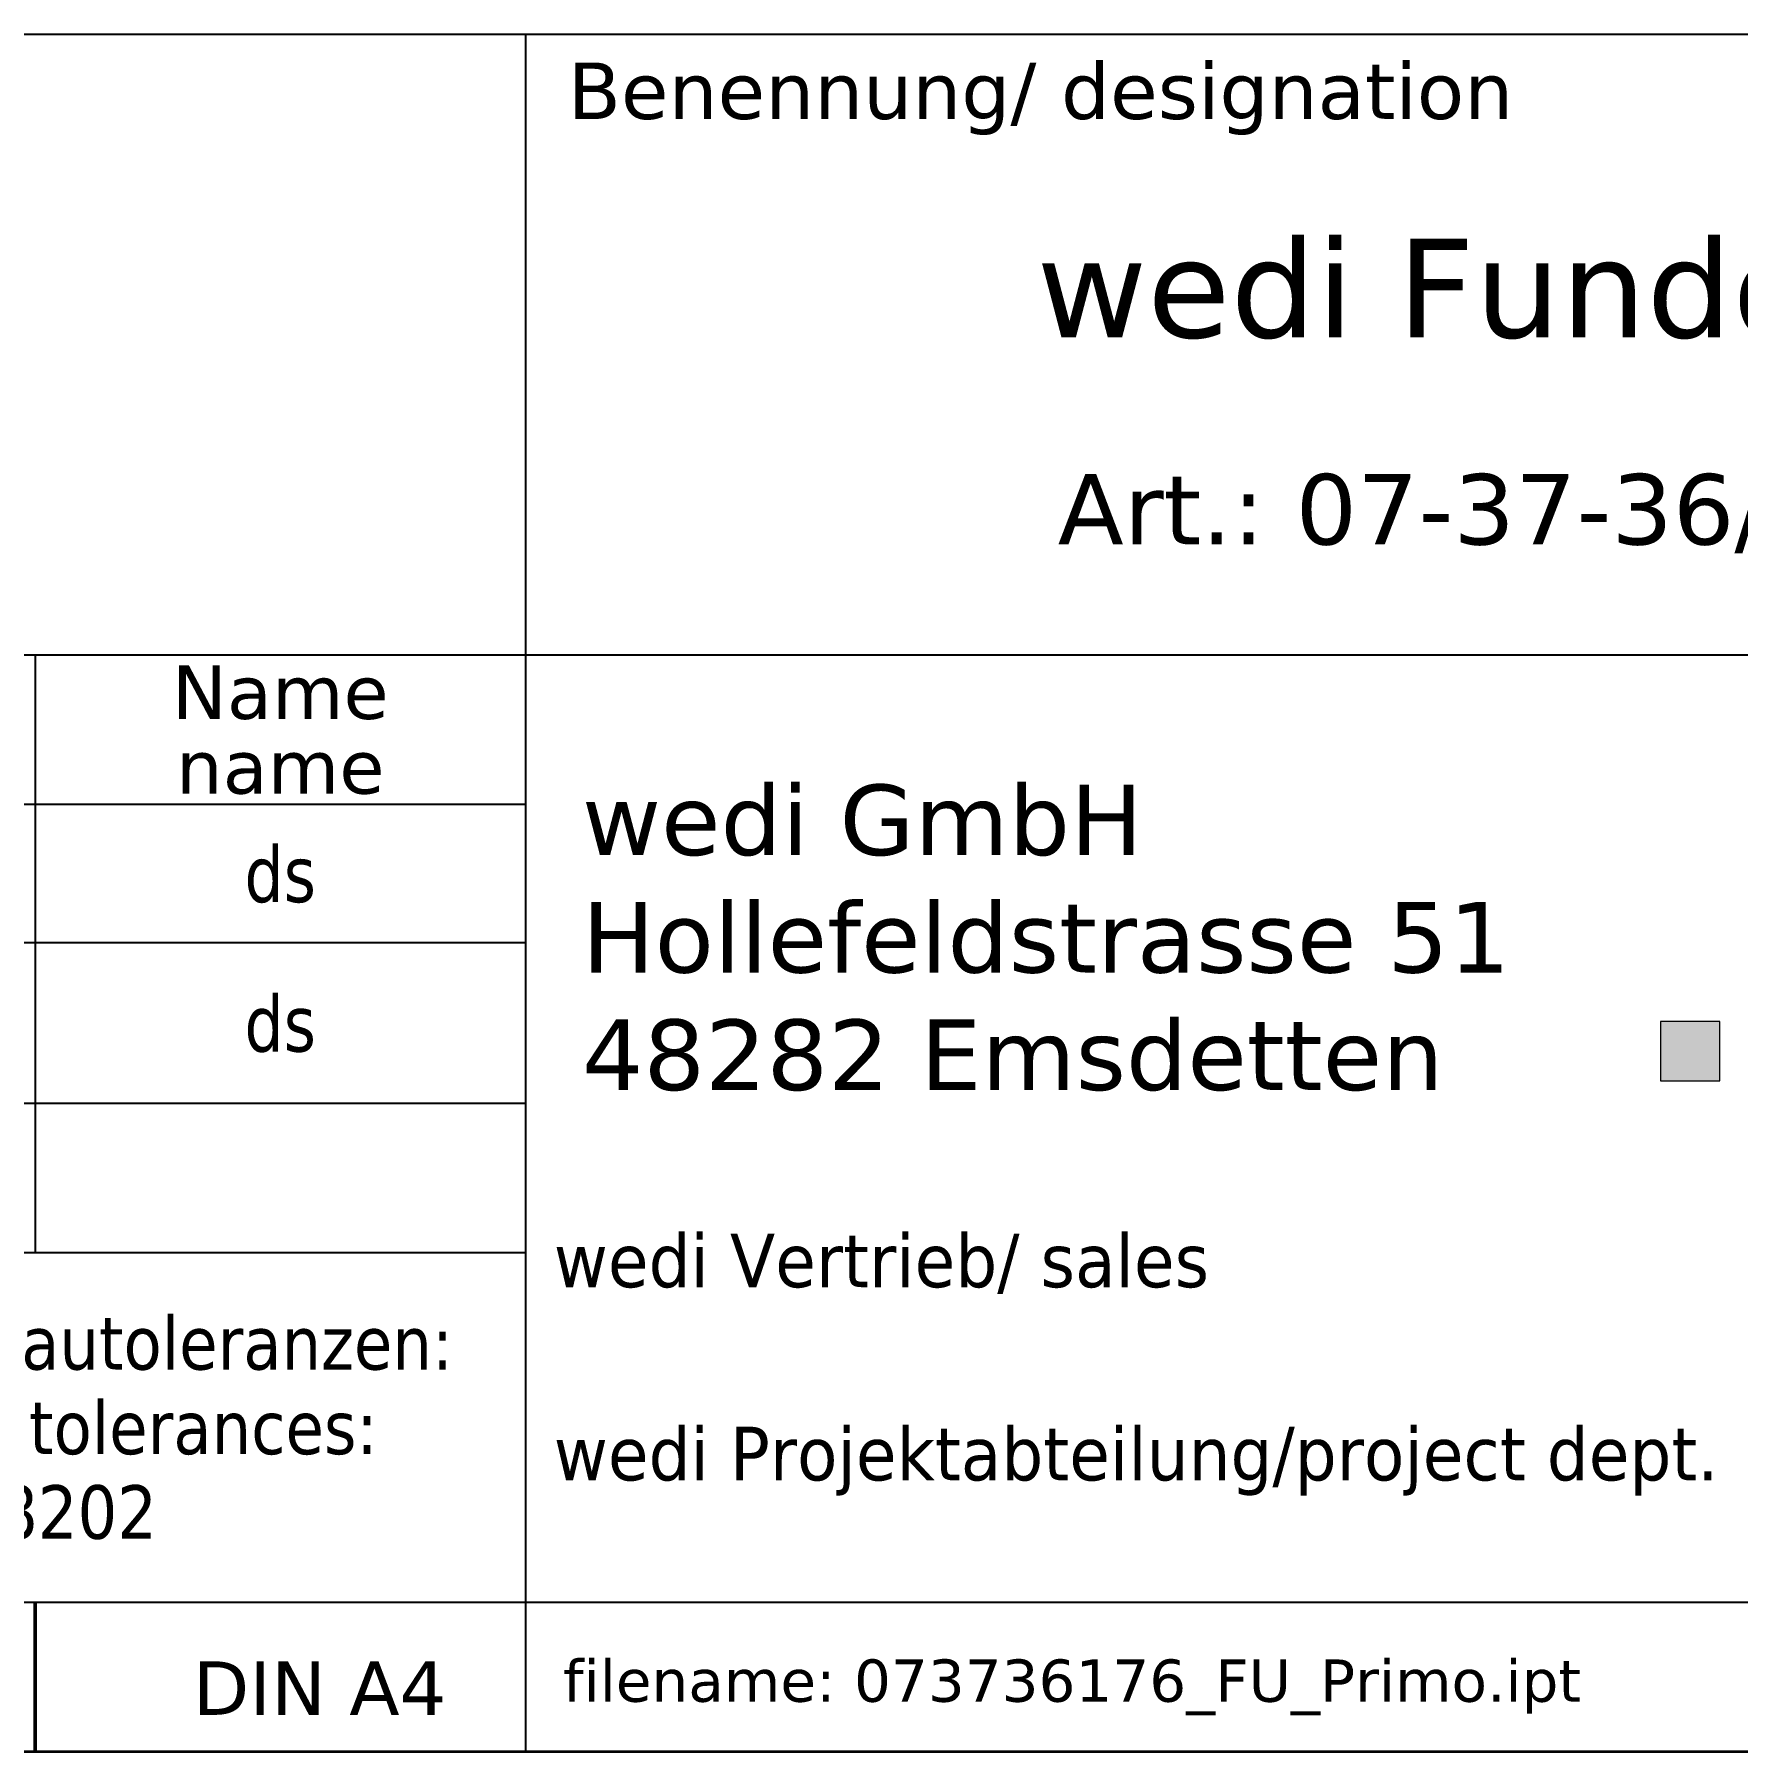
# Model space of a CAD drawing. Header units: millimetres. Extents: x 101 to 3000, y 150 to 4305.
# Drawn here: x 1551 to 2457, y 150 to 1064 of the extents above; entities that cross this region are included whole.
import ezdxf
from ezdxf.enums import TextEntityAlignment as Align

# ---------------------------------------------------------------- set-up
doc = ezdxf.new("R2010")
doc.units = ezdxf.units.MM
doc.header["$LTSCALE"] = 15
for name, color, linetype, lineweight in [('AM_BOR', 7, 'Continuous', 25), ('Ebene 1', 7, 'Continuous', 25), ('Rahmen (ISO)', 7, 'Continuous', 35), ('Schraffur (ISO)', 7, 'Continuous', 13), ('Titel (ISO)', 7, 'Continuous', 50)]:
    doc.layers.add(name, color=color, linetype=linetype, lineweight=lineweight)
doc.styles.add('Notiztext (DIN)', font='verdana.ttf')
doc.styles.get("Standard").update_dxf_attribs({"font": 'verdana.ttf'})
doc.styles.add('Textstil48', font='verdana.ttf')
doc.styles.add('Textstil49', font='verdana.ttf')
doc.styles.add('Textstil61', font='verdana.ttf')
doc.styles.add('Textstil63', font='verdana.ttf', dxfattribs={"width": 0.8500000238418579})
doc.styles.add('Textstil64', font='verdana.ttf', dxfattribs={"width": 0.800000011920929})

# ---------------------------------------------------------------- blocks, each defined once
blk = doc.blocks.new('Ränder Wedi_hoch')
at = {"layer": 'Rahmen (ISO)'}
blk.add_line((15.99999999999999, 10), (200, 10), dxfattribs=at)
blk = doc.blocks.new('Schriftfelder wedi')
at = {"layer": 'Schraffur (ISO)'}
blk.add_hatch(color=256, dxfattribs=at).paths.add_polyline_path([(-43.77810792255979, 26.14188255774045), (-41.67694362680243, 26.14188255774045), (-41.67694362680243, 24.04013408364646), (-43.77810792255979, 24.04013408364646)])
at = {"layer": 'AM_BOR', "color": 7}
for p, q in [((-4.835435851690238, 61.14550874341795), (-188.8354355670838, 61.14550874341799)), ((-84.03543585169025, 61.14550874341796), (-84.03543585169027, 0.2455087434179681)), ((-188.8354355670839, 39.14550874341798), (-4.835435851690271, 39.14550874341796)), ((-101.4354358516903, 39.14550874341797), (-101.4354358516903, 17.94550874341797)), ((-188.8354355670839, 5.545508743417958), (-4.835435851690271, 5.54550874341798)), ((-188.8354355670839, 0.2455087434179587), (-4.835435851690271, 0.245508743417977))]:
    blk.add_line(p, q, dxfattribs=at)
at = {"layer": 'AM_BOR'}
for p, q in [((-130.1354355670838, 33.84550874341797), (-84.03543585169027, 33.84550874341797)), ((-130.1354355670838, 28.94550874341796), (-84.03543585169027, 28.94550874341797)), ((-130.1354355670838, 23.24550874341797), (-84.03543585169027, 23.24550874341797)), ((-130.1354355670838, 17.94550874341797), (-84.03543585169027, 17.94550874341797))]:
    blk.add_line(p, q, dxfattribs=at)
at = {"layer": 'Ebene 1', "lineweight": 5}
for p, q in [((-43.77810792255979, 26.14188255774045), (-43.77810792255979, 24.04013408364646)), ((-41.67694362680243, 26.14188255774045), (-43.77810792255979, 26.14188255774045)), ((-41.67694362680243, 24.04013408364646), (-41.67694362680243, 26.14188255774045)), ((-43.77810792255979, 24.04013408364646), (-41.67694362680243, 24.04013408364646))]:
    blk.add_line(p, q, dxfattribs=at)
at = {"layer": 'Titel (ISO)'}
blk.add_line((-101.4354358516903, 5.545508743417971), (-101.4354358516903, 0.245508743417967), dxfattribs=at)
at = {"layer": 'AM_BOR', "color": 7, "style": 'Textstil48'}
blk.add_text('Benennung/ designation', height=2.000000029802322, dxfattribs=at).set_placement((-82.53543585169025, 58.14550874341797))
at = {"layer": 'AM_BOR', "color": 7}
for s, height, style, p in [('wedi Fundo Primo', 3.499999940395355, 'Textstil49', (-44.43543585169024, 52.14550874341796)), ('Name', 1.899999976158142, 'Textstil61', (-92.73543585169028, 37.82050874341797)), ('name', 1.899999976158142, 'Textstil61', (-92.73543585169028, 35.17050874341797)), ('DIN A4', 1.899999976158142, 'Textstil61', (-91.34460987485296, 2.499067892609002))]:
    blk.add_text(s, height=height, dxfattribs=dict(at, style=style)).set_placement(p, align=Align.MIDDLE_CENTER)
at = {"layer": 'AM_BOR', "color": 7, "style": 'Textstil63', "width": 0.8500000238418579}
for s, p in [('Fertigungszustand/ Bautoleranzen:', (-106.0355260719249, 14.74550874341797)), ('finished condition/ tolerances:', (-106.0355260719249, 11.74550874341797)), ('nach DIN 18202', (-106.0355260719249, 8.745508743417968))]:
    blk.add_text(s, height=1.899999976158142, dxfattribs=at).set_placement(p, align=Align.MIDDLE_CENTER)
at = {"layer": 'AM_BOR', "color": 7, "style": 'Textstil49'}
blk.add_attdef('KOM_001', (-173.1316074875946, 56.07499164210053), '', height=3.499999940395355, dxfattribs=at)
at = {"layer": 'AM_BOR', "color": 7}
blk.add_attdef('BV2', text='', height=2.5, dxfattribs=at).set_placement((-144.7282352959334, 43.64550874341793), align=Align.TOP_LEFT)
at = {"layer": 'AM_BOR', "color": 7, "style": 'Textstil64', "width": 0.8}
for tag, p in [('ERSTELLUNGSDATUM_001', (-115.2160266224523, 30.39550873497786)), ('KONSTRUKTEUR_001', (-94.00716185302151, 30.37133143457232)), ('ERSTELLUNGSDATUM_001', (-115.2160266224523, 25.09550873497786)), ('KONSTRUKTEUR_001', (-94.00716185302151, 25.07133143457232))]:
    blk.add_attdef(tag, p, '', height=2.000000029802322, dxfattribs=at)
at = {"layer": 'AM_BOR', "color": 7, "style": 'Textstil64', "width": 0.7999999523162842}
for tag, p in [('KONTROLLDATUM', (-108.7354355670838, 20.39550874341796)), ('KONTROLLIERT_VON', (-92.73543585169028, 20.39550874341796))]:
    blk.add_attdef(tag, text='', height=2.000000029802322, dxfattribs=at).set_placement(p, align=Align.MIDDLE_CENTER)
at = {"layer": 'Titel (ISO)', "style": 'Notiztext (DIN)'}
for s, insert, char_height, attachment_point in [('\\fVerdana|b0|i0;\\H2.1000; \\fVerdana|b0|i0;\\H2.5000;Art.: 07-37-36/176 / ADZ', (-44.43543585169024, 44.14550874341796), 2.5, 5), ('\\fVerdana|b0|i0;\\H1.5000;filename: 073736176_FU_Primo.ipt', (-82.70329403922159, 3.51511732750727), 1.500000059604645, 1)]:
    blk.add_mtext(s, dxfattribs=dict(at, insert=insert, char_height=char_height, attachment_point=attachment_point))
at = {"layer": 'Titel (ISO)', "insert": (-82.03543585169028, 29.10129111260073), "char_height": 2.5, "width": 33.37692631160994, "attachment_point": 4, "line_spacing_factor": 0.9995793104171753, "style": 'Notiztext (DIN)'}
blk.add_mtext('wedi GmbH\\PHollefeldstrasse 51\\P48282 Emsdetten', dxfattribs=at)
at = {"layer": 'Titel (ISO)', "char_height": 1.899999976158142, "attachment_point": 4, "style": 'Notiztext (DIN)'}
for s, insert, width in [('\\fVerdana|b0|i0;\\W0.90;\\H1.9000;wedi Vertrieb/ sales ', (-83.03543585169027, 17.54550874341797), 97.28764073888772), ('\\fVerdana|b0|i0;\\W0.90;\\H1.9000;wedi Projektabteilung/project dept.', (-83.03543585169027, 10.54550874341797), 97.28764073888769)]:
    blk.add_mtext(s, dxfattribs=dict(at, insert=insert, width=width))
at = {"layer": 'Titel (ISO)', "style": 'Textstil48'}
for tag, p in [('ZINDEX7', (-187.3647975257257, 38.18782851278687)), ('ZAENDERUNG7', (-180.6149465566807, 38.18782851278687)), ('ZINDDATUM7', (-154.4660687913087, 38.18782851278687)), ('ZINDNAME7', (-137.9854355670838, 38.18782851278687)), ('ZINDEX6', (-187.3647975257257, 33.03125241512821)), ('ZAENDERUNG6', (-180.6149465566807, 33.03125241512821)), ('ZINDDATUM6', (-154.4660687913087, 33.03125241512821)), ('ZINDNAME6', (-137.9854355670838, 33.03125241512821)), ('ZINDEX5', (-187.3647975257257, 28.43421540753899)), ('ZAENDERUNG5', (-180.6149465566807, 28.43421540753899)), ('ZINDDATUM5', (-154.4660687913087, 28.43421540753899)), ('ZINDNAME5', (-137.9854355670838, 28.43421540753899)), ('ZINDEX4', (-187.3647975257257, 23.43750762132873)), ('ZAENDERUNG4', (-180.6149465566807, 23.43750762132873)), ('ZINDDATUM4', (-154.4660687913087, 23.43750762132873)), ('ZINDNAME4', (-137.9854355670838, 23.43750762132873)), ('ZINDEX3', (-187.3647975257257, 18.84047061373951)), ('ZAENDERUNG3', (-180.6149465566807, 18.84047061373951)), ('ZINDDATUM3', (-154.4660687913087, 18.84047061373951)), ('ZINDNAME3', (-137.9854355670838, 18.84047061373951)), ('ZINDEX2', (-187.3647975257257, 13.68389451608085)), ('ZAENDERUNG2', (-180.6149465566807, 13.68389451608085)), ('ZINDDATUM2', (-154.4660687913087, 13.68389451608085)), ('ZINDNAME2', (-137.9854355670838, 13.68389451608085)), ('ZINDEX1', (-187.3647975257257, 8.607252574146392)), ('ZAENDERUNG1', (-180.6149465566807, 8.607252574146392)), ('ZINDDATUM1', (-154.4660687913087, 8.607252574146392)), ('ZINDNAME1', (-137.9854355670838, 8.607252574146392))]:
    blk.add_attdef(tag, text='', height=2.000000029802322, dxfattribs=at).set_placement(p, align=Align.TOP_LEFT)

msp = doc.modelspace()

# ---------------------------------------------------------------- block references
at = {"xscale": 15, "yscale": 15, "zscale": 15}
msp.add_blockref('Ränder Wedi_hoch', (0, 0), dxfattribs=at)
ref = msp.add_blockref('Schriftfelder wedi', (3072.531537775354, 146.3173688487306), dxfattribs=dict(xscale=15, yscale=15, zscale=15))
ref.add_attrib('KONSTRUKTEUR_001', 'ds', (1662.424109980031, 601.8873403673153), dxfattribs={"layer": 'AM_BOR', "color": 7, "height": 30.00000044703484, "style": 'Textstil64', "width": 0.8})
ref.add_attrib('KONSTRUKTEUR_001', 'ds', (1662.424109980031, 522.3873403673153), dxfattribs={"layer": 'AM_BOR', "color": 7, "height": 30.00000044703484, "style": 'Textstil64', "width": 0.8})

doc.saveas('drawing.dxf')
